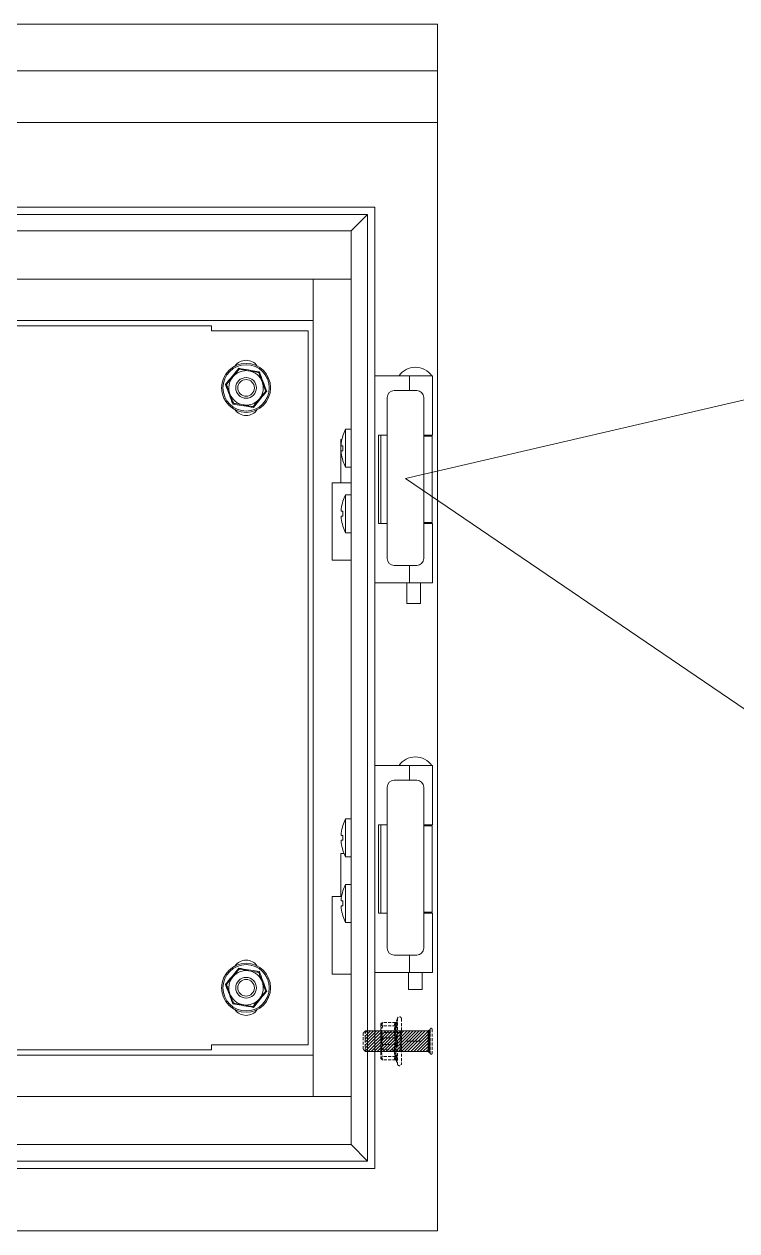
# Model space of a CAD drawing. Header units: millimetres. Extents: x 2362 to 5601, y 1237 to 3538.
# Drawn here: x 4659 to 4970, y 1681 to 2206 of the extents above; entities that cross this region are included whole.
import ezdxf

# ---------------------------------------------------------------- set-up
doc = ezdxf.new("R2010")
doc.units = ezdxf.units.MM
doc.linetypes.add('HIDDEN', pattern=[1.905, 1.27, -0.635])
doc.layers.add('AMLAYER_BENDLINE_BACK', color=1, linetype='HIDDEN')
doc.layers.add('BUSBAR', color=3, linetype='Continuous')

msp = doc.modelspace()

# ---------------------------------------------------------------- hatches: boundary and pattern name
at = {"layer": 'AMLAYER_BENDLINE_BACK', "lineweight": 9}
h = msp.add_hatch(dxfattribs=at)
h.set_pattern_fill('ANSI31', color=1, scale=7.5, style=0)
h.set_pattern_definition([(45, (50995.6761, 10509.2004), (-0.662912607, 0.662912607), [])])
edge = h.paths.add_edge_path()
edge.add_line((4835.19, 1765.56), (4835.19, 1766.51))
edge.add_line((4835.19, 1766.51), (4835.19, 1766.92))
edge.add_line((4835.19, 1766.92), (4835.19, 1767.43))
edge.add_line((4835.19, 1767.43), (4835.19, 1767.59))
edge.add_spline(control_points=[(4835.19, 1767.59), (4807.88, 1767.59)], knot_values=[0, 0, 1, 1], degree=1, periodic=0)
edge.add_line((4807.88, 1767.59), (4807.88, 1758.59))
edge.add_spline(control_points=[(4807.88, 1758.59), (4835.19, 1758.59)], knot_values=[0, 0, 1, 1], degree=1, periodic=0)
edge.add_line((4835.19, 1758.59), (4835.19, 1758.68))
edge.add_line((4835.19, 1758.68), (4835.19, 1759.37))
edge.add_line((4835.19, 1759.37), (4835.19, 1759.82))
edge.add_line((4835.19, 1759.82), (4835.19, 1759.99))
edge.add_line((4835.19, 1759.99), (4835.19, 1760.51))
edge.add_line((4835.19, 1760.51), (4835.19, 1761.58))
edge.add_line((4835.19, 1761.58), (4835.19, 1761.81))
edge.add_line((4835.19, 1761.81), (4835.19, 1761.98))
edge.add_line((4835.19, 1761.98), (4835.19, 1762.04))
edge.add_line((4835.19, 1762.04), (4835.19, 1763.03))
edge.add_line((4835.19, 1763.03), (4835.19, 1764.19))
edge.add_line((4835.19, 1764.19), (4835.19, 1764.37))
edge.add_line((4835.19, 1764.37), (4835.19, 1765.23))
edge.add_line((4835.19, 1765.23), (4835.19, 1765.56))

# ---------------------------------------------------------------- linework, layer by layer
at = {"color": 7, "linetype": 'Continuous', "lineweight": 9}
for p, q in [((4419.24, 2205.59), (4839.24, 2205.59)), ((4839.24, 1680.59), (4839.24, 2205.59)), ((4419.24, 2185.31), (4839.24, 2185.31)), ((4419.24, 2162.81), (4839.24, 2162.81)), ((4446.43, 2125.9), (4812.05, 2125.9)), ((4449.61, 2122.72), (4808.87, 2122.72)), ((4808.87, 2122.72), (4801.74, 2115.59)), ((4808.87, 1710.96), (4808.87, 2122.72)), ((4812.05, 1707.78), (4812.05, 2125.9)), ((4456.74, 2115.59), (4801.74, 2115.59)), ((4801.74, 1718.09), (4801.74, 2115.59)), ((4456.74, 2094.59), (4801.74, 2094.59)), ((4785.24, 2094.59), (4785.24, 1739.09)), ((4785.24, 2094.59), (4785.24, 2076.59)), ((4785.24, 2076.59), (4473.24, 2076.59)), ((4740.99, 2074.34), (4517.49, 2074.34)), ((4740.99, 2074.34), (4740.99, 2072.09)), ((4740.99, 2072.09), (4782.99, 2072.09)), ((4782.99, 1761.59), (4782.99, 2072.09)), ((4812.05, 2052.59), (4827.1, 2052.59)), ((4827.1, 2052.59), (4837.17, 2052.59)), ((4827.1, 2046.14), (4827.1, 2052.59)), ((4817.37, 1973.09), (4817.37, 2043.14)), ((4820.37, 2046.14), (4830.27, 2046.14)), ((4833.27, 2043.14), (4833.27, 2026.34)), ((4798.1, 2026.51), (4798.13, 2026.5)), ((4799.3, 2021.09), (4799.3, 2029.34)), ((4817.37, 2026.79), (4813.57, 2026.79)), ((4813.57, 2026.79), (4813.57, 1988.39)), ((4814.6, 2026.79), (4814.6, 1988.39)), ((4837.17, 2026.79), (4833.27, 2026.79)), ((4797.4, 2022.15), (4797.4, 2023.2)), ((4798.13, 2022.15), (4797.4, 2022.15)), ((4833.27, 1988.84), (4833.27, 2026.34)), ((4833.27, 2026.34), (4837.02, 2026.34)), ((4837.02, 2026.34), (4837.02, 1988.84)), ((4797.4, 2018.97), (4797.4, 2020.02)), ((4797.4, 2020.02), (4798.13, 2020.02)), ((4799.3, 2012.84), (4799.3, 2021.09)), ((4801.74, 2006.06), (4793.49, 2006.06)), ((4793.49, 2006.06), (4801.74, 2006.06)), ((4799.3, 1992.59), (4799.3, 2000.84)), ((4797.4, 1993.65), (4797.4, 1994.7)), ((4798.13, 1993.65), (4797.4, 1993.65)), ((4797.4, 1990.47), (4797.4, 1991.52)), ((4797.4, 1991.52), (4798.13, 1991.52)), ((4799.3, 1984.34), (4799.3, 1992.59)), ((4813.57, 1988.39), (4817.37, 1988.39)), ((4833.27, 1988.84), (4833.27, 1973.09)), ((4837.02, 1988.84), (4833.27, 1988.84)), ((4833.27, 1988.39), (4837.17, 1988.39)), ((4793.49, 1972.31), (4799.22, 1972.31)), ((4799.22, 1972.31), (4801.74, 1972.31)), ((4830.27, 1970.09), (4820.37, 1970.09)), ((4827.1, 1962.59), (4827.1, 1970.09)), ((4827.1, 1962.59), (4812.05, 1962.59)), ((4837.17, 1962.59), (4827.1, 1962.59)), ((4828.92, 1953.59), (4825.92, 1953.59)), ((4831.92, 1953.59), (4828.92, 1953.59)), ((4812.05, 1883.06), (4827.1, 1883.06)), ((4827.1, 1883.06), (4837.17, 1883.06)), ((4827.1, 1876.61), (4827.1, 1883.06)), ((4820.37, 1876.61), (4830.27, 1876.61)), ((4817.37, 1803.56), (4817.37, 1873.61)), ((4833.27, 1873.61), (4833.27, 1856.81)), ((4799.3, 1851.56), (4799.3, 1859.81)), ((4797.4, 1852.63), (4797.4, 1853.68)), ((4817.37, 1857.26), (4813.57, 1857.26)), ((4813.57, 1857.26), (4813.57, 1818.86)), ((4814.6, 1857.26), (4814.6, 1818.86)), ((4837.17, 1857.26), (4833.27, 1857.26)), ((4833.27, 1856.81), (4837.02, 1856.81)), ((4833.27, 1819.31), (4833.27, 1856.81)), ((4837.02, 1856.81), (4837.02, 1819.31)), ((4798.13, 1852.63), (4797.4, 1852.63)), ((4797.4, 1849.45), (4797.4, 1850.5)), ((4797.4, 1850.5), (4798.13, 1850.5)), ((4799.3, 1843.31), (4799.3, 1851.56)), ((4799.3, 1823.06), (4799.3, 1831.31)), ((4793.49, 1826.06), (4797.53, 1826.06)), ((4797.4, 1824.13), (4797.4, 1825.18)), ((4798.13, 1824.13), (4797.4, 1824.13)), ((4797.4, 1820.95), (4797.4, 1822)), ((4797.4, 1822), (4798.13, 1822)), ((4799.3, 1814.81), (4799.3, 1823.06)), ((4813.57, 1818.86), (4817.37, 1818.86)), ((4837.02, 1819.31), (4833.27, 1819.31)), ((4833.27, 1819.31), (4833.27, 1803.56)), ((4833.27, 1818.86), (4837.17, 1818.86)), ((4830.27, 1800.56), (4820.37, 1800.56)), ((4827.1, 1793.06), (4827.1, 1800.56)), ((4793.49, 1792.31), (4801.74, 1792.31)), ((4827.1, 1793.06), (4812.05, 1793.06)), ((4837.17, 1793.06), (4827.1, 1793.06)), ((4829.67, 1785.56), (4826.67, 1785.56)), ((4832.67, 1785.56), (4829.67, 1785.56)), ((4517.49, 1759.34), (4740.99, 1759.34)), ((4740.99, 1761.59), (4740.99, 1759.34)), ((4782.99, 1761.59), (4740.99, 1761.59)), ((4828.92, 1763.09), (4825.92, 1763.09)), ((4831.92, 1763.09), (4828.92, 1763.09)), ((4785.24, 1757.09), (4473.24, 1757.09)), ((4456.74, 1739.09), (4801.74, 1739.09)), ((4456.74, 1718.09), (4801.74, 1718.09)), ((4801.74, 1718.09), (4808.87, 1710.96)), ((4446.43, 1707.78), (4812.05, 1707.78)), ((4449.61, 1710.96), (4808.87, 1710.96)), ((4419.24, 1680.59), (4839.24, 1680.59))]:
    msp.add_line(p, q, dxfattribs=at)
at = {"color": 7, "linetype": 'HIDDEN', "lineweight": 9}
for p, q in [((4797.24, 2024.81), (4797.67, 2024.81)), ((4797.24, 1844.81), (4798.59, 1844.81))]:
    msp.add_line(p, q, dxfattribs=at)
at = {"color": 1, "linetype": 'HIDDEN', "lineweight": 9}
for p, q in [((4806.99, 1766.7), (4806.99, 1759.47)), ((4807.88, 1767.59), (4807.88, 1758.59)), ((4835.19, 1767.61), (4835.19, 1767.38)), ((4835.76, 1767.59), (4835.19, 1767.59)), ((4835.76, 1767.57), (4835.19, 1767.57)), ((4835.76, 1767.52), (4835.19, 1767.52)), ((4835.76, 1767.46), (4835.19, 1767.46)), ((4835.19, 1767.38), (4835.19, 1767.43)), ((4835.19, 1767.43), (4835.19, 1766.92)), ((4835.76, 1767.4), (4835.19, 1767.4)), ((4835.76, 1767.32), (4835.19, 1767.32)), ((4835.76, 1767.16), (4835.19, 1767.16)), ((4835.76, 1767.04), (4835.19, 1767.04)), ((4835.76, 1766.92), (4835.19, 1766.92)), ((4835.19, 1766.51), (4835.19, 1766.92)), ((4835.76, 1766.79), (4835.19, 1766.79)), ((4835.76, 1766.52), (4835.19, 1766.52)), ((4835.19, 1766.51), (4835.19, 1765.56)), ((4835.76, 1766.35), (4835.19, 1766.35)), ((4835.76, 1766.18), (4835.19, 1766.18)), ((4835.76, 1766), (4835.19, 1766)), ((4835.76, 1765.65), (4835.19, 1765.65)), ((4835.19, 1765.56), (4835.19, 1765.23)), ((4835.76, 1765.44), (4835.19, 1765.44)), ((4835.76, 1765.23), (4835.19, 1765.23)), ((4835.19, 1764.37), (4835.19, 1765.23)), ((4835.76, 1765.01), (4835.19, 1765.01)), ((4835.76, 1764.61), (4835.19, 1764.61)), ((4835.19, 1764.37), (4835.19, 1764.19)), ((4835.76, 1764.37), (4835.19, 1764.37)), ((4835.19, 1764.19), (4835.19, 1763.03)), ((4835.76, 1764.14), (4835.19, 1764.14)), ((4836.09, 1767.69), (4835.76, 1767.69)), ((4836.09, 1767.61), (4835.76, 1767.61)), ((4835.76, 1767.61), (4835.76, 1767.38)), ((4836.09, 1767.59), (4835.76, 1767.59)), ((4836.09, 1767.52), (4835.76, 1767.52)), ((4836.09, 1767.49), (4835.76, 1767.49)), ((4836.09, 1767.49), (4835.76, 1767.49)), ((4836.09, 1767.43), (4835.76, 1767.43)), ((4835.76, 1767.43), (4835.76, 1766.51)), ((4835.76, 1767.43), (4835.76, 1767.38)), ((4836.09, 1767.38), (4835.76, 1767.38)), ((4836.09, 1767.34), (4835.76, 1767.34)), ((4836.09, 1767.2), (4835.76, 1767.2)), ((4836.09, 1766.89), (4835.76, 1766.89)), ((4836.09, 1766.8), (4835.76, 1766.8)), ((4836.09, 1766.51), (4835.76, 1766.51)), ((4835.76, 1766.18), (4835.76, 1766.51)), ((4836.09, 1766.41), (4835.76, 1766.41)), ((4835.76, 1765.56), (4835.76, 1766.18)), ((4836.09, 1766.02), (4835.76, 1766.02)), ((4836.09, 1765.67), (4835.76, 1765.67)), ((4836.09, 1765.56), (4835.76, 1765.56)), ((4835.76, 1765.56), (4835.76, 1764.19)), ((4836.09, 1765.18), (4835.76, 1765.18)), ((4836.09, 1764.72), (4835.76, 1764.72)), ((4836.09, 1764.59), (4835.76, 1764.59)), ((4835.76, 1763.21), (4835.76, 1764.19)), ((4836.09, 1764.19), (4835.76, 1764.19)), ((4835.76, 1764.14), (4835.76, 1764.19)), ((4836.09, 1764.06), (4835.76, 1764.06)), ((4836.09, 1768.27), (4836.09, 1757.91)), ((4836.99, 1768.27), (4836.99, 1757.91)), ((4835.76, 1763.89), (4835.19, 1763.89)), ((4835.76, 1763.46), (4835.19, 1763.46)), ((4835.76, 1763.21), (4835.19, 1763.21)), ((4835.19, 1762.04), (4835.19, 1763.03)), ((4835.19, 1763.03), (4835.19, 1762.97)), ((4835.76, 1762.97), (4835.19, 1762.97)), ((4835.76, 1762.72), (4835.19, 1762.72)), ((4835.76, 1762.29), (4835.19, 1762.29)), ((4835.76, 1762.04), (4835.19, 1762.04)), ((4835.19, 1762.04), (4835.19, 1761.98)), ((4835.19, 1761.98), (4835.19, 1761.81)), ((4835.76, 1761.81), (4835.19, 1761.81)), ((4835.19, 1761.81), (4835.19, 1761.58)), ((4835.19, 1761.58), (4835.19, 1760.51)), ((4835.76, 1761.57), (4835.19, 1761.57)), ((4835.76, 1761.17), (4835.19, 1761.17)), ((4835.76, 1760.94), (4835.19, 1760.94)), ((4835.76, 1760.74), (4835.19, 1760.74)), ((4835.76, 1760.52), (4835.19, 1760.52)), ((4835.19, 1759.99), (4835.19, 1760.51)), ((4835.76, 1760.18), (4835.19, 1760.18)), ((4835.76, 1759.99), (4835.19, 1759.99)), ((4835.19, 1759.99), (4835.19, 1759.82)), ((4835.76, 1759.82), (4835.19, 1759.82)), ((4835.19, 1759.82), (4835.19, 1759.37)), ((4835.76, 1759.65), (4835.19, 1759.65)), ((4835.76, 1759.39), (4835.19, 1759.39)), ((4835.19, 1759.37), (4835.19, 1758.68)), ((4835.76, 1759.25), (4835.19, 1759.25)), ((4835.76, 1759.13), (4835.19, 1759.13)), ((4835.76, 1759.02), (4835.19, 1759.02)), ((4835.76, 1758.85), (4835.19, 1758.85)), ((4835.76, 1758.77), (4835.19, 1758.77)), ((4836.09, 1763.58), (4835.76, 1763.58)), ((4835.76, 1763.15), (4835.76, 1763.21)), ((4835.76, 1763.15), (4835.76, 1763.03)), ((4836.09, 1763.15), (4835.76, 1763.15)), ((4836.09, 1763.03), (4835.76, 1763.03)), ((4835.76, 1763.03), (4835.76, 1761.58)), ((4836.09, 1762.6), (4835.76, 1762.6)), ((4836.09, 1762.12), (4835.76, 1762.12)), ((4836.09, 1761.98), (4835.76, 1761.98)), ((4835.76, 1760.94), (4835.76, 1761.58)), ((4836.09, 1761.58), (4835.76, 1761.58)), ((4836.09, 1761.45), (4835.76, 1761.45)), ((4836.09, 1761), (4835.76, 1761)), ((4835.76, 1760.74), (4835.76, 1760.94)), ((4835.76, 1760.51), (4835.76, 1760.74)), ((4836.09, 1760.62), (4835.76, 1760.62)), ((4835.76, 1760.51), (4835.76, 1759.37)), ((4836.09, 1760.51), (4835.76, 1760.51)), ((4836.09, 1760.15), (4835.76, 1760.15)), ((4836.09, 1759.77), (4835.76, 1759.77)), ((4836.09, 1759.67), (4835.76, 1759.67)), ((4835.76, 1759.25), (4835.76, 1759.37)), ((4836.09, 1759.37), (4835.76, 1759.37)), ((4836.09, 1759.28), (4835.76, 1759.28)), ((4835.76, 1759.13), (4835.76, 1759.25)), ((4835.76, 1758.68), (4835.76, 1759.13)), ((4836.09, 1758.98), (4835.76, 1758.98)), ((4835.76, 1758.71), (4835.19, 1758.71)), ((4835.19, 1758.68), (4835.19, 1758.49)), ((4835.76, 1758.66), (4835.19, 1758.66)), ((4835.76, 1758.6), (4835.19, 1758.6)), ((4835.76, 1758.59), (4835.19, 1758.59)), ((4836.09, 1758.74), (4835.76, 1758.74)), ((4835.76, 1758.68), (4835.76, 1758.16)), ((4836.09, 1758.68), (4835.76, 1758.68)), ((4836.09, 1758.49), (4835.76, 1758.49)), ((4836.09, 1758.31), (4835.76, 1758.31)), ((4836.09, 1758.27), (4835.76, 1758.27)), ((4836.09, 1758.16), (4835.76, 1758.16)), ((4836.09, 1758.13), (4835.81, 1758.13)), ((4836.09, 1758.06), (4835.93, 1758.06)), ((4836.09, 1758.04), (4835.97, 1758.04))]:
    msp.add_line(p, q, dxfattribs=at)
at = {"color": 7, "linetype": 'Continuous', "lineweight": 9, "flags": 128}
for points in [[(4798.1, 1856.98), (4798.1, 1856.98), (4798.1, 1856.98), (4798.11, 1856.98), (4798.13, 1856.97)], [(4798.13, 1846.16), (4798.11, 1846.15), (4798.1, 1846.14), (4798.1, 1846.14), (4798.1, 1846.14)], [(4798.1, 1828.48), (4798.1, 1828.48), (4798.1, 1828.48), (4798.11, 1828.48), (4798.13, 1828.47)], [(4798.13, 1817.66), (4798.11, 1817.65), (4798.1, 1817.64), (4798.1, 1817.64), (4798.1, 1817.64)]]:
    msp.add_lwpolyline(points, dxfattribs=at)
at = {"color": 7, "linetype": 'Continuous', "lineweight": 9}
for centre, radius in [((4755.99, 2047.34), 10.65), ((4755.99, 2047.34), 10.09), ((4755.99, 2047.34), 4.5), ((4755.99, 2047.34), 3.61), ((4755.99, 1786.34), 10.65), ((4755.99, 1786.34), 10.09), ((4755.99, 1786.34), 4.5), ((4755.99, 1786.34), 3.61)]:
    msp.add_circle(centre, radius, dxfattribs=at)
for centre, radius, start, end in [((4755.99, 2053.39), 5.95, 35.1192, 144.8808), ((4755.99, 2047.34), 7.5, 80.5588, 140.5588), ((4755.99, 2047.34), 7.5, 20.5588, 80.5588), ((4829.67, 2047.69), 8.64, 34.4829, 145.5171), ((4755.99, 2047.34), 7.5, 140.5588, 200.5588), ((4755.99, 2047.34), 7.5, 320.5588, 20.5588), ((4755.99, 2047.34), 7.5, 200.5588, 260.5588), ((4755.99, 2047.34), 7.5, 260.5588, 320.5588), ((4820.37, 2043.14), 3, 90, 180), ((4830.27, 2043.14), 3, 0, 90), ((4755.99, 2041.29), 5.95, 215.1192, 324.8808), ((4814.79, 2021.09), 17.55, 151.9602, 162.0045), ((4814.79, 2021.09), 17.52, 162.0203, 173.0697), ((4817.49, 2021.09), 19.39, 176.8515, 183.1485), ((4814.79, 2021.09), 17.52, 186.9303, 197.9797), ((4791.44, 2029.05), 14.94, 296.4411, 296.5665), ((4814.79, 2021.09), 17.55, 197.9955, 208.0398), ((4814.79, 1992.59), 17.55, 151.9602, 162.0045), ((4814.79, 1992.59), 17.52, 162.0203, 173.0697), ((4808.4, 2018.63), 23.05, 243.4556, 243.5369), ((4814.79, 1992.59), 17.52, 186.9303, 197.9797), ((4817.49, 1992.59), 19.39, 176.8514, 183.1486), ((4802.03, 1979.31), 8.79, 116.3972, 116.6104), ((4814.79, 1992.59), 17.55, 197.9955, 208.0398), ((4820.37, 1973.09), 3, 180, 270), ((4830.27, 1973.09), 3, 270, 0), ((4829.67, 1878.17), 8.64, 34.4829, 145.5171), ((4820.37, 1873.61), 3, 90, 180), ((4830.27, 1873.61), 3, 0, 90), ((4814.79, 1851.56), 17.55, 151.9602, 162.0045), ((4814.79, 1851.56), 17.52, 162.0203, 173.0697), ((4814.79, 1851.56), 17.52, 186.9303, 197.9797), ((4817.49, 1851.56), 19.39, 176.8514, 183.1486), ((4814.79, 1851.56), 17.55, 197.9955, 208.0398), ((4814.79, 1823.06), 17.52, 162.0203, 173.0697), ((4814.79, 1823.06), 17.55, 151.9602, 162.0045), ((4817.49, 1823.06), 19.39, 176.8514, 183.1486), ((4814.79, 1823.06), 17.52, 186.9303, 197.9797), ((4814.79, 1823.06), 17.55, 197.9955, 208.0398), ((4820.37, 1803.56), 3, 180, 270), ((4830.27, 1803.56), 3, 270, 0), ((4755.99, 1792.39), 5.95, 35.1192, 144.8808), ((4755.99, 1786.34), 7.5, 140.5588, 200.5588), ((4755.99, 1786.34), 7.5, 80.5588, 140.5588), ((4755.99, 1786.34), 7.5, 20.5588, 80.5588), ((4755.99, 1786.34), 7.5, 320.5588, 20.5588), ((4755.99, 1786.34), 7.5, 200.5588, 260.5588), ((4755.99, 1786.34), 7.5, 260.5588, 320.5588), ((4755.99, 1780.29), 5.95, 215.1192, 324.8808)]:
    msp.add_arc(centre, radius, start, end, dxfattribs=at)
at = {"color": 1, "linetype": 'HIDDEN', "lineweight": 9}
for centre, start, end in [((4836.54, 1768.27), 0, 180), ((4836.54, 1757.91), 180, 0)]:
    msp.add_arc(centre, 0.446, start, end, dxfattribs=at)
at = {"color": 7, "linetype": 'Continuous', "lineweight": 9}
for points, knots in [([(4747.01, 2048.83), (4747.24, 2049.1), (4748.38, 2050.47), (4750.34, 2052.83), (4752.02, 2054.9), (4752.79, 2055.86)], [0, 0, 0, 0, 0.118083, 0.592257, 1, 1, 1, 1]), ([(4750.2, 2052.1), (4750.95, 2053.02), (4751.89, 2054.16), (4752.77, 2055.23), (4752.95, 2055.45)], [0, 0, 0, 0, 0.801465, 1, 1, 1, 1]), ([(4752.95, 2055.45), (4752.94, 2055.45), (4752.94, 2055.46), (4752.91, 2055.55), (4752.86, 2055.68), (4752.81, 2055.8), (4752.79, 2055.86), (4752.79, 2055.86)], [0, 0, 0, 0, 0.236186, 0.471402, 0.732454, 0.992093, 1, 1, 1, 1]), ([(4752.79, 2055.86), (4753.14, 2055.8), (4754.89, 2055.49), (4757.92, 2054.97), (4760.55, 2054.56), (4761.77, 2054.36)], [0, 0, 0, 0, 0.118084, 0.592259, 1, 1, 1, 1]), ([(4752.95, 2055.45), (4754.2, 2055.24), (4755.61, 2055), (4757.07, 2054.76), (4757.22, 2054.74)], [0, 0, 0, 0, 0.896037, 1, 1, 1, 1]), ([(4757.22, 2054.74), (4758.39, 2054.54), (4759.85, 2054.3), (4761.22, 2054.07), (4761.49, 2054.03)], [0, 0, 0, 0, 0.801461, 1, 1, 1, 1]), ([(4761.77, 2054.36), (4761.77, 2054.36), (4761.73, 2054.31), (4761.65, 2054.22), (4761.56, 2054.12), (4761.5, 2054.04), (4761.49, 2054.03), (4761.49, 2054.03)], [0, 0, 0, 0, 0.007913, 0.267525, 0.5286, 0.763814, 1, 1, 1, 1]), ([(4761.49, 2054.03), (4761.62, 2053.68), (4762.1, 2052.38), (4762.63, 2050.99), (4763.01, 2049.97)], [0, 0, 0, 0, 0.263254, 1, 1, 1, 1]), ([(4761.77, 2054.36), (4761.89, 2054.03), (4762.5, 2052.36), (4763.56, 2049.48), (4764.52, 2046.99), (4764.96, 2045.85)], [0, 0, 0, 0, 0.118084, 0.592258, 1, 1, 1, 1]), ([(4750.21, 2040.31), (4750.09, 2040.64), (4749.48, 2042.31), (4748.41, 2045.19), (4747.45, 2047.68), (4747.01, 2048.83)], [0, 0, 0, 0, 0.118083, 0.592258, 1, 1, 1, 1]), ([(4747.44, 2048.76), (4747.44, 2048.76), (4747.43, 2048.76), (4747.33, 2048.78), (4747.19, 2048.8), (4747.08, 2048.82), (4747.01, 2048.83), (4747.01, 2048.83)], [0, 0, 0, 0, 0.236186, 0.471401, 0.732468, 0.992092, 1, 1, 1, 1]), ([(4747.44, 2048.76), (4748.25, 2049.74), (4749.16, 2050.84), (4750.1, 2051.98), (4750.2, 2052.1)], [0, 0, 0, 0, 0.896035, 1, 1, 1, 1]), ([(4747.44, 2048.76), (4747.57, 2048.42), (4748.06, 2047.12), (4748.58, 2045.73), (4748.96, 2044.7)], [0, 0, 0, 0, 0.263253, 1, 1, 1, 1]), ([(4763.01, 2049.97), (4763.09, 2049.77), (4763.59, 2048.43), (4764.1, 2047.06), (4764.51, 2045.96), (4764.53, 2045.92)], [0, 0, 0, 0, 0.148486, 0.965571, 1, 1, 1, 1]), ([(4748.96, 2044.7), (4749.04, 2044.5), (4749.54, 2043.16), (4750.06, 2041.79), (4750.47, 2040.69), (4750.49, 2040.65)], [0, 0, 0, 0, 0.148486, 0.965571, 1, 1, 1, 1]), ([(4761.78, 2042.57), (4761.02, 2041.66), (4760.08, 2040.51), (4759.2, 2039.44), (4759.03, 2039.23)], [0, 0, 0, 0, 0.801462, 1, 1, 1, 1]), ([(4764.96, 2045.85), (4764.74, 2045.57), (4763.59, 2044.21), (4761.63, 2041.85), (4759.96, 2039.78), (4759.18, 2038.82)], [0, 0, 0, 0, 0.118083, 0.592258, 1, 1, 1, 1]), ([(4764.53, 2045.92), (4763.72, 2044.93), (4762.82, 2043.83), (4761.88, 2042.69), (4761.78, 2042.57)], [0, 0, 0, 0, 0.896037, 1, 1, 1, 1]), ([(4764.96, 2045.85), (4764.96, 2045.85), (4764.9, 2045.86), (4764.78, 2045.88), (4764.64, 2045.9), (4764.55, 2045.91), (4764.54, 2045.92), (4764.53, 2045.92)], [0, 0, 0, 0, 0.007908, 0.267532, 0.528599, 0.763814, 1, 1, 1, 1]), ([(4750.49, 2040.65), (4750.48, 2040.64), (4750.47, 2040.63), (4750.41, 2040.56), (4750.32, 2040.45), (4750.25, 2040.36), (4750.21, 2040.31), (4750.21, 2040.31)], [0, 0, 0, 0, 0.236185, 0.471405, 0.732466, 0.992087, 1, 1, 1, 1]), ([(4759.18, 2038.82), (4758.83, 2038.88), (4757.08, 2039.19), (4754.05, 2039.7), (4751.42, 2040.12), (4750.21, 2040.31)], [0, 0, 0, 0, 0.118082, 0.592258, 1, 1, 1, 1]), ([(4754.76, 2039.94), (4753.58, 2040.13), (4752.12, 2040.38), (4750.76, 2040.6), (4750.49, 2040.65)], [0, 0, 0, 0, 0.801462, 1, 1, 1, 1]), ([(4759.03, 2039.23), (4757.77, 2039.44), (4756.37, 2039.67), (4754.91, 2039.91), (4754.76, 2039.94)], [0, 0, 0, 0, 0.896037, 1, 1, 1, 1]), ([(4759.18, 2038.82), (4759.18, 2038.82), (4759.16, 2038.88), (4759.12, 2038.99), (4759.07, 2039.12), (4759.04, 2039.21), (4759.03, 2039.22), (4759.03, 2039.23)], [0, 0, 0, 0, 0.007907, 0.267532, 0.528602, 0.763814, 1, 1, 1, 1]), ([(4747.01, 1787.83), (4747.24, 1788.1), (4748.38, 1789.47), (4750.34, 1791.83), (4752.02, 1793.9), (4752.79, 1794.86)], [0, 0, 0, 0, 0.118083, 0.592258, 1, 1, 1, 1]), ([(4747.44, 1787.76), (4748.25, 1788.74), (4749.16, 1789.84), (4750.1, 1790.98), (4750.2, 1791.1)], [0, 0, 0, 0, 0.896037, 1, 1, 1, 1]), ([(4750.2, 1791.1), (4750.95, 1792.02), (4751.89, 1793.16), (4752.77, 1794.23), (4752.95, 1794.45)], [0, 0, 0, 0, 0.801464, 1, 1, 1, 1]), ([(4752.95, 1794.45), (4752.94, 1794.45), (4752.94, 1794.46), (4752.91, 1794.55), (4752.86, 1794.68), (4752.81, 1794.8), (4752.79, 1794.86), (4752.79, 1794.86)], [0, 0, 0, 0, 0.236183, 0.471396, 0.73246, 0.992086, 1, 1, 1, 1]), ([(4752.79, 1794.86), (4753.14, 1794.8), (4754.89, 1794.49), (4757.92, 1793.97), (4760.55, 1793.56), (4761.77, 1793.36)], [0, 0, 0, 0, 0.118084, 0.592259, 1, 1, 1, 1]), ([(4752.95, 1794.45), (4754.2, 1794.24), (4755.61, 1794), (4757.07, 1793.76), (4757.22, 1793.74)], [0, 0, 0, 0, 0.896037, 1, 1, 1, 1]), ([(4757.22, 1793.74), (4758.39, 1793.54), (4759.85, 1793.3), (4761.22, 1793.07), (4761.49, 1793.03)], [0, 0, 0, 0, 0.801462, 1, 1, 1, 1]), ([(4761.77, 1793.36), (4761.77, 1793.36), (4761.73, 1793.31), (4761.65, 1793.22), (4761.56, 1793.12), (4761.5, 1793.04), (4761.49, 1793.03), (4761.49, 1793.03)], [0, 0, 0, 0, 0.007913, 0.26753, 0.528598, 0.763816, 1, 1, 1, 1]), ([(4761.49, 1793.03), (4761.62, 1792.68), (4762.1, 1791.38), (4762.63, 1789.99), (4763.01, 1788.97)], [0, 0, 0, 0, 0.263254, 1, 1, 1, 1]), ([(4761.77, 1793.36), (4761.89, 1793.03), (4762.5, 1791.36), (4763.56, 1788.48), (4764.52, 1785.99), (4764.96, 1784.85)], [0, 0, 0, 0, 0.118083, 0.592258, 1, 1, 1, 1]), ([(4750.21, 1779.31), (4750.09, 1779.64), (4749.48, 1781.31), (4748.41, 1784.19), (4747.45, 1786.68), (4747.01, 1787.83)], [0, 0, 0, 0, 0.118083, 0.592259, 1, 1, 1, 1]), ([(4747.44, 1787.76), (4747.44, 1787.76), (4747.43, 1787.76), (4747.33, 1787.78), (4747.19, 1787.8), (4747.08, 1787.82), (4747.01, 1787.83), (4747.01, 1787.83)], [0, 0, 0, 0, 0.236186, 0.471401, 0.732468, 0.992093, 1, 1, 1, 1]), ([(4747.44, 1787.76), (4747.57, 1787.42), (4748.06, 1786.12), (4748.58, 1784.73), (4748.96, 1783.7)], [0, 0, 0, 0, 0.263254, 1, 1, 1, 1]), ([(4763.01, 1788.97), (4763.09, 1788.77), (4763.59, 1787.43), (4764.1, 1786.06), (4764.51, 1784.96), (4764.53, 1784.92)], [0, 0, 0, 0, 0.148485, 0.965571, 1, 1, 1, 1]), ([(4748.96, 1783.7), (4749.04, 1783.5), (4749.54, 1782.16), (4750.06, 1780.79), (4750.47, 1779.69), (4750.49, 1779.65)], [0, 0, 0, 0, 0.148485, 0.965571, 1, 1, 1, 1]), ([(4761.78, 1781.57), (4761.02, 1780.66), (4760.08, 1779.51), (4759.2, 1778.44), (4759.03, 1778.23)], [0, 0, 0, 0, 0.801462, 1, 1, 1, 1]), ([(4764.96, 1784.85), (4764.74, 1784.57), (4763.59, 1783.21), (4761.63, 1780.85), (4759.96, 1778.78), (4759.18, 1777.82)], [0, 0, 0, 0, 0.118083, 0.592258, 1, 1, 1, 1]), ([(4764.53, 1784.92), (4763.72, 1783.93), (4762.82, 1782.83), (4761.88, 1781.69), (4761.78, 1781.57)], [0, 0, 0, 0, 0.896036, 1, 1, 1, 1]), ([(4764.96, 1784.85), (4764.96, 1784.85), (4764.9, 1784.86), (4764.78, 1784.88), (4764.64, 1784.9), (4764.55, 1784.91), (4764.54, 1784.92), (4764.53, 1784.92)], [0, 0, 0, 0, 0.007907, 0.267531, 0.528599, 0.763814, 1, 1, 1, 1]), ([(4750.49, 1779.65), (4750.48, 1779.64), (4750.47, 1779.63), (4750.41, 1779.56), (4750.32, 1779.45), (4750.25, 1779.36), (4750.21, 1779.31), (4750.21, 1779.31)], [0, 0, 0, 0, 0.236185, 0.471399, 0.732462, 0.992087, 1, 1, 1, 1]), ([(4759.18, 1777.82), (4758.83, 1777.88), (4757.08, 1778.19), (4754.05, 1778.7), (4751.42, 1779.12), (4750.21, 1779.31)], [0, 0, 0, 0, 0.118082, 0.592258, 1, 1, 1, 1]), ([(4754.76, 1778.94), (4753.58, 1779.13), (4752.12, 1779.38), (4750.76, 1779.6), (4750.49, 1779.65)], [0, 0, 0, 0, 0.801462, 1, 1, 1, 1]), ([(4759.03, 1778.23), (4757.77, 1778.44), (4756.37, 1778.67), (4754.91, 1778.91), (4754.76, 1778.94)], [0, 0, 0, 0, 0.896037, 1, 1, 1, 1]), ([(4759.18, 1777.82), (4759.18, 1777.82), (4759.16, 1777.88), (4759.12, 1777.99), (4759.07, 1778.12), (4759.04, 1778.21), (4759.03, 1778.22), (4759.03, 1778.23)], [0, 0, 0, 0, 0.007914, 0.267531, 0.5286, 0.763815, 1, 1, 1, 1])]:
    msp.add_open_spline(points, degree=3, knots=knots, dxfattribs=at)
for points in [[(4837.17, 2026.79), (4837.17, 2052.59)], [(4801.74, 2029.34), (4799.3, 2029.34)], [(4799.3, 2012.84), (4801.74, 2012.84)], [(4793.49, 2006.06), (4793.49, 1972.31)], [(4801.74, 2000.84), (4799.3, 2000.84)], [(4837.17, 1962.59), (4837.17, 1988.39)], [(4799.3, 1984.34), (4801.74, 1984.34)], [(4825.92, 1962.59), (4825.92, 1953.59)], [(4831.92, 1953.59), (4831.92, 1962.59)], [(4837.17, 1857.26), (4837.17, 1883.06)], [(4801.74, 1859.81), (4799.3, 1859.81)], [(4799.3, 1843.31), (4801.74, 1843.31)], [(4801.74, 1831.31), (4799.3, 1831.31)], [(4793.49, 1826.06), (4793.49, 1792.31)], [(4837.17, 1793.06), (4837.17, 1818.86)], [(4799.3, 1814.81), (4801.74, 1814.81)], [(4826.67, 1793.06), (4826.67, 1785.56)], [(4832.67, 1785.56), (4832.67, 1793.06)]]:
    msp.add_open_spline(points, degree=1, dxfattribs=at)
at = {"color": 7, "lineweight": 9}
for points in [[(4797.24, 2024.81), (4797.24, 2006.06)], [(4797.24, 1844.81), (4797.24, 1826.06)]]:
    msp.add_open_spline(points, degree=1, dxfattribs=at)
at = {"color": 1, "linetype": 'HIDDEN', "lineweight": 9}
for points, degree in [([(4807.88, 1767.59), (4806.99, 1766.7)], 1), ([(4835.76, 1767.59), (4835.19, 1767.59)], 1), ([(4836.09, 1767.61), (4835.76, 1767.61)], 1), ([(4836.99, 1768.26), (4836.99, 1768.26)], 1), ([(4806.99, 1759.47), (4807.88, 1758.59)], 1), ([(4835.19, 1758.59), (4835.76, 1758.59)], 1), ([(4836.09, 1758.29), (4835.92, 1758.4), (4835.75, 1758.31), (4835.57, 1758.27)], 3), ([(4835.6, 1758.25), (4835.77, 1758.3), (4835.93, 1758.38), (4836.09, 1758.28)], 3), ([(4835.6, 1758.25), (4835.77, 1758.24), (4835.93, 1758.14), (4836.09, 1758.04)], 3), ([(4835.97, 1758.04), (4836.09, 1758.04)], 1), ([(4836.99, 1757.92), (4836.99, 1757.92)], 1)]:
    msp.add_open_spline(points, degree=degree, dxfattribs=at)
at = {"color": 1, "lineweight": 9}
for points in [[(4835.19, 1767.59), (4807.88, 1767.59)], [(4807.88, 1758.59), (4835.19, 1758.59)]]:
    msp.add_open_spline(points, degree=1, dxfattribs=at)
at = {"color": 1, "linetype": 'HIDDEN', "lineweight": 9}
for points, knots in [([(4836.09, 1768.17), (4835.98, 1768.1), (4835.68, 1767.91), (4835.38, 1767.73), (4835.19, 1767.61)], [0, 0, 0, 0, 0.374628, 1, 1, 1, 1]), ([(4835.19, 1767.59), (4835.36, 1767.69), (4835.66, 1767.87), (4835.96, 1768.05), (4836.09, 1768.13)], [0, 0, 0, 0, 0.559493, 1, 1, 1, 1]), ([(4836.09, 1768.05), (4835.98, 1767.98), (4835.68, 1767.81), (4835.38, 1767.63), (4835.19, 1767.52)], [0, 0, 0, 0, 0.374625, 1, 1, 1, 1]), ([(4835.19, 1767.49), (4835.38, 1767.61), (4835.68, 1767.79), (4835.98, 1767.97), (4836.09, 1768.04)], [0, 0, 0, 0, 0.625374, 1, 1, 1, 1]), ([(4835.19, 1767.38), (4835.36, 1767.48), (4835.66, 1767.65), (4835.96, 1767.82), (4836.09, 1767.89)], [0, 0, 0, 0, 0.559495, 1, 1, 1, 1]), ([(4836.09, 1767.88), (4835.96, 1767.8), (4835.66, 1767.62), (4835.36, 1767.44), (4835.19, 1767.34)], [0, 0, 0, 0, 0.440506, 1, 1, 1, 1]), ([(4836.09, 1767.42), (4835.98, 1767.36), (4835.68, 1767.74), (4835.38, 1767.59), (4835.19, 1767.49)], [0, 0, 0, 0, 0.374628, 1, 1, 1, 1]), ([(4836.09, 1767.41), (4835.96, 1767.34), (4835.66, 1767.69), (4835.36, 1767.53), (4835.19, 1767.43)], [0, 0, 0, 0, 0.440505, 1, 1, 1, 1]), ([(4835.19, 1767.2), (4835.38, 1767.28), (4835.68, 1767.42), (4835.98, 1767.56), (4836.09, 1767.61)], [0, 0, 0, 0, 0.625372, 1, 1, 1, 1]), ([(4836.09, 1767.27), (4835.98, 1767.22), (4835.68, 1767.1), (4835.38, 1766.97), (4835.19, 1766.89)], [0, 0, 0, 0, 0.374627, 1, 1, 1, 1]), ([(4835.19, 1766.8), (4835.38, 1766.9), (4835.68, 1767.05), (4835.98, 1767.2), (4836.09, 1767.25)], [0, 0, 0, 0, 0.625375, 1, 1, 1, 1]), ([(4835.19, 1766.51), (4835.38, 1766.58), (4835.68, 1766.69), (4835.98, 1766.8), (4836.09, 1766.84)], [0, 0, 0, 0, 0.625374, 1, 1, 1, 1]), ([(4836.09, 1766.82), (4835.98, 1766.77), (4835.68, 1766.63), (4835.38, 1766.49), (4835.19, 1766.41)], [0, 0, 0, 0, 0.374628, 1, 1, 1, 1]), ([(4835.19, 1766.02), (4835.38, 1766.1), (4835.68, 1766.23), (4835.98, 1766.35), (4836.09, 1766.4)], [0, 0, 0, 0, 0.625372, 1, 1, 1, 1]), ([(4836.09, 1765.89), (4835.98, 1765.85), (4835.68, 1765.74), (4835.38, 1765.63), (4835.19, 1765.56)], [0, 0, 0, 0, 0.374626, 1, 1, 1, 1]), ([(4836.09, 1765.89), (4835.81, 1765.82), (4835.51, 1765.75), (4835.21, 1765.67), (4835.19, 1765.67)], [0, 0, 0, 0, 0.950163, 1, 1, 1, 1]), ([(4835.19, 1765.18), (4835.38, 1765.21), (4835.68, 1765.27), (4835.98, 1765.33), (4836.09, 1765.35)], [0, 0, 0, 0, 0.625372, 1, 1, 1, 1]), ([(4836.09, 1764.84), (4835.96, 1764.82), (4835.66, 1764.79), (4835.36, 1764.75), (4835.19, 1764.72)], [0, 0, 0, 0, 0.440506, 1, 1, 1, 1]), ([(4835.19, 1764.59), (4835.21, 1764.6), (4835.51, 1764.67), (4835.81, 1764.75), (4836.09, 1764.82)], [0, 0, 0, 0, 0.049836, 1, 1, 1, 1]), ([(4835.19, 1764.19), (4835.38, 1764.21), (4835.68, 1764.23), (4835.98, 1764.25), (4836.09, 1764.25)], [0, 0, 0, 0, 0.625373, 1, 1, 1, 1]), ([(4836.09, 1764.23), (4835.98, 1764.21), (4835.68, 1764.15), (4835.38, 1764.1), (4835.19, 1764.06)], [0, 0, 0, 0, 0.374622, 1, 1, 1, 1]), ([(4835.36, 1767.71), (4835.49, 1767.69), (4835.74, 1767.48), (4835.98, 1767.62), (4836.09, 1767.69)], [0.1790506, 0.1790506, 0.1790506, 0.1790506, 0.6253726, 1, 1, 1, 1]), ([(4835.19, 1763.58), (4835.36, 1763.6), (4835.66, 1763.64), (4835.96, 1763.68), (4836.09, 1763.69)], [0, 0, 0, 0, 0.559496, 1, 1, 1, 1]), ([(4836.09, 1763.09), (4835.98, 1763.1), (4835.68, 1763.12), (4835.38, 1763.14), (4835.19, 1763.15)], [0, 0, 0, 0, 0.374629, 1, 1, 1, 1]), ([(4836.09, 1763.08), (4835.98, 1763.08), (4835.68, 1763.06), (4835.38, 1763.04), (4835.19, 1763.03)], [0, 0, 0, 0, 0.374629, 1, 1, 1, 1]), ([(4835.19, 1762.6), (4835.21, 1762.6), (4835.51, 1762.56), (4835.81, 1762.52), (4836.09, 1762.48)], [0, 0, 0, 0, 0.049836, 1, 1, 1, 1]), ([(4836.09, 1761.95), (4835.98, 1761.97), (4835.68, 1762.02), (4835.38, 1762.08), (4835.19, 1762.12)], [0, 0, 0, 0, 0.374627, 1, 1, 1, 1]), ([(4835.19, 1761.98), (4835.38, 1761.97), (4835.68, 1761.95), (4835.98, 1761.93), (4836.09, 1761.92)], [0, 0, 0, 0, 0.625373, 1, 1, 1, 1]), ([(4835.19, 1761.58), (4835.36, 1761.54), (4835.66, 1761.46), (4835.96, 1761.39), (4836.09, 1761.36)], [0, 0, 0, 0, 0.559496, 1, 1, 1, 1]), ([(4836.09, 1761.33), (4835.81, 1761.37), (4835.51, 1761.41), (4835.21, 1761.45), (4835.19, 1761.45)], [0, 0, 0, 0, 0.950164, 1, 1, 1, 1]), ([(4835.19, 1761), (4835.38, 1760.96), (4835.68, 1760.91), (4835.98, 1760.85), (4836.09, 1760.83)], [0, 0, 0, 0, 0.625375, 1, 1, 1, 1]), ([(4836.09, 1760.29), (4835.98, 1760.33), (4835.68, 1760.44), (4835.38, 1760.55), (4835.19, 1760.62)], [0, 0, 0, 0, 0.374626, 1, 1, 1, 1]), ([(4836.09, 1760.28), (4835.96, 1760.32), (4835.66, 1760.39), (4835.36, 1760.47), (4835.19, 1760.51)], [0, 0, 0, 0, 0.440506, 1, 1, 1, 1]), ([(4835.19, 1760.15), (4835.38, 1760.07), (4835.68, 1759.95), (4835.98, 1759.82), (4836.09, 1759.78)], [0, 0, 0, 0, 0.625376, 1, 1, 1, 1]), ([(4836.09, 1759.36), (4835.98, 1759.41), (4835.68, 1759.54), (4835.38, 1759.68), (4835.19, 1759.77)], [0, 0, 0, 0, 0.374626, 1, 1, 1, 1]), ([(4835.19, 1759.67), (4835.38, 1759.6), (4835.68, 1759.49), (4835.98, 1759.38), (4836.09, 1759.34)], [0, 0, 0, 0, 0.625374, 1, 1, 1, 1]), ([(4835.19, 1759.37), (4835.38, 1759.28), (4835.68, 1759.13), (4835.98, 1758.98), (4836.09, 1758.92)], [0, 0, 0, 0, 0.625373, 1, 1, 1, 1]), ([(4836.09, 1758.91), (4835.98, 1758.95), (4835.68, 1759.08), (4835.38, 1759.2), (4835.19, 1759.28)], [0, 0, 0, 0, 0.37463, 1, 1, 1, 1]), ([(4835.19, 1758.98), (4835.38, 1758.89), (4835.68, 1758.76), (4835.98, 1758.62), (4836.09, 1758.57)], [0, 0, 0, 0, 0.625374, 1, 1, 1, 1]), ([(4836.09, 1758.24), (4835.81, 1758.4), (4835.51, 1758.57), (4835.21, 1758.74), (4835.19, 1758.74)], [0, 0, 0, 0, 0.950164, 1, 1, 1, 1]), ([(4836.09, 1758.23), (4835.98, 1758.29), (4835.68, 1758.44), (4835.38, 1758.59), (4835.19, 1758.68)], [0, 0, 0, 0, 0.374625, 1, 1, 1, 1]), ([(4835.19, 1758.49), (4835.38, 1758.38), (4835.68, 1758.2), (4835.98, 1758.03), (4836.09, 1757.96)], [0, 0, 0, 0, 0.625372, 1, 1, 1, 1]), ([(4836.09, 1758.01), (4835.98, 1758.08), (4835.78, 1758.21), (4835.57, 1758.33), (4835.48, 1758.32)], [0, 0, 0, 0, 0.3746281, 0.6864114, 0.6864114, 0.6864114, 0.6864114]), ([(4835.63, 1758.23), (4835.67, 1758.25), (4835.83, 1758.3), (4835.98, 1758.2), (4836.09, 1758.13)], [0.4828472, 0.4828472, 0.4828472, 0.4828472, 0.6253746, 1, 1, 1, 1]), ([(4836.09, 1758.13), (4835.98, 1758.19), (4835.83, 1758.28), (4835.68, 1758.24), (4835.65, 1758.22)], [0, 0, 0, 0, 0.3746265, 0.4980991, 0.4980991, 0.4980991, 0.4980991])]:
    msp.add_open_spline(points, degree=3, knots=knots, dxfattribs=at)
at = {"layer": 'AMLAYER_BENDLINE_BACK', "color": 1, "lineweight": 9}
for p, q in [((4814.58, 1770.49), (4814.58, 1765.72)), ((4821.01, 1771.2), (4815.48, 1771.2)), ((4821.01, 1769.78), (4815.48, 1769.78)), ((4821.93, 1773.15), (4821.93, 1753.01)), ((4823.58, 1772.89), (4823.58, 1753.29)), ((4814.58, 1765.72), (4814.58, 1758.32)), ((4815.11, 1766.84), (4815.11, 1759.34)), ((4821.01, 1764.51), (4815.48, 1764.51)), ((4823.02, 1764.4), (4823.02, 1766.84)), ((4823.02, 1759.34), (4823.02, 1764.4)), ((4823.54, 1758.59), (4823.54, 1767.59)), ((4821.01, 1761.67), (4815.48, 1761.67)), ((4814.58, 1758.32), (4814.58, 1755.59)), ((4821.01, 1756.4), (4815.48, 1756.4)), ((4821.01, 1754.98), (4815.48, 1754.98))]:
    msp.add_line(p, q, dxfattribs=at)
for centre, start, end in [((4822.73, 1772.89), 0, 160), ((4822.73, 1753.29), 200, 0)]:
    msp.add_arc(centre, 0.851, start, end, dxfattribs=at)
for points, knots in [([(4815.48, 1771.2), (4815.07, 1770.99), (4814.6, 1770.75), (4814.58, 1770.51), (4814.58, 1770.49)], [0, 0, 0, 0, 0.896037, 1, 1, 1, 1]), ([(4814.58, 1767.85), (4814.7, 1768.77), (4814.85, 1769.91), (4815.38, 1770.98), (4815.48, 1771.2)], [0, 0, 0, 0, 0.801464, 1, 1, 1, 1]), ([(4814.58, 1770.49), (4814.7, 1770.29), (4814.85, 1770.05), (4815.38, 1769.82), (4815.48, 1769.78)], [0, 0, 0, 0, 0.801462, 1, 1, 1, 1]), ([(4815.48, 1769.78), (4815.35, 1769.43), (4814.83, 1768.13), (4814.69, 1766.74), (4814.58, 1765.72)], [0, 0, 0, 0, 0.263254, 1, 1, 1, 1]), ([(4821.01, 1769.78), (4820.81, 1770.01), (4820.41, 1770.48), (4820.81, 1770.96), (4821.01, 1771.2)], [0, 0, 0, 0, 0.492148, 1, 1, 1, 1]), ([(4821.01, 1771.2), (4820.81, 1770.1), (4820.41, 1767.87), (4820.81, 1765.64), (4821.01, 1764.51)], [0, 0, 0, 0, 0.492148, 1, 1, 1, 1]), ([(4821.01, 1761.67), (4820.81, 1763), (4820.41, 1765.7), (4820.81, 1768.4), (4821.01, 1769.78)], [0, 0, 0, 0, 0.492148, 1, 1, 1, 1]), ([(4821.01, 1771.2), (4821.07, 1771.2), (4821.19, 1771.21), (4821.35, 1771.3), (4821.48, 1771.43), (4821.55, 1771.55), (4821.57, 1771.61), (4821.57, 1771.61)], [0, 0, 0, 0, 0.236183, 0.471396, 0.73246, 0.992086, 1, 1, 1, 1]), ([(4821.57, 1770.11), (4821.57, 1770.11), (4821.55, 1770.06), (4821.48, 1769.97), (4821.35, 1769.87), (4821.19, 1769.79), (4821.07, 1769.78), (4821.01, 1769.78)], [0, 0, 0, 0, 0.007913, 0.26753, 0.528598, 0.763816, 1, 1, 1, 1]), ([(4821.57, 1771.61), (4821.51, 1771.55), (4821.2, 1771.24), (4820.98, 1770.72), (4821.38, 1770.31), (4821.57, 1770.11)], [0, 0, 0, 0, 0.118084, 0.592259, 1, 1, 1, 1]), ([(4821.57, 1764.58), (4821.51, 1764.85), (4821.2, 1766.22), (4820.98, 1768.58), (4821.38, 1770.65), (4821.57, 1771.61)], [0, 0, 0, 0, 0.118083, 0.592258, 1, 1, 1, 1]), ([(4821.57, 1770.11), (4821.51, 1769.78), (4821.2, 1768.11), (4820.98, 1765.23), (4821.38, 1762.74), (4821.57, 1761.6)], [0, 0, 0, 0, 0.118083, 0.592258, 1, 1, 1, 1]), ([(4821.15, 1771.03), (4821.15, 1771.03), (4821.14, 1771.07), (4821.18, 1771.17), (4821.38, 1771.33), (4821.41, 1771.35)], [0, 0, 0, 0, 0.006763, 0.854115, 1, 1, 1, 1]), ([(4815.48, 1764.51), (4815.07, 1765.49), (4814.6, 1766.59), (4814.58, 1767.73), (4814.58, 1767.85)], [0, 0, 0, 0, 0.896037, 1, 1, 1, 1]), ([(4814.58, 1765.72), (4814.59, 1765.52), (4814.62, 1764.18), (4815.01, 1762.81), (4815.46, 1761.71), (4815.48, 1761.67)], [0, 0, 0, 0, 0.148485, 0.965571, 1, 1, 1, 1]), ([(4815.48, 1764.51), (4815.35, 1764.17), (4814.83, 1762.87), (4814.69, 1761.48), (4814.58, 1760.45)], [0, 0, 0, 0, 0.263254, 1, 1, 1, 1]), ([(4821.01, 1764.51), (4820.81, 1763.18), (4820.41, 1760.48), (4820.81, 1757.77), (4821.01, 1756.4)], [0, 0, 0, 0, 0.492148, 1, 1, 1, 1]), ([(4821.01, 1764.51), (4821.07, 1764.51), (4821.19, 1764.51), (4821.35, 1764.53), (4821.48, 1764.55), (4821.55, 1764.57), (4821.57, 1764.58), (4821.57, 1764.58)], [0, 0, 0, 0, 0.236186, 0.471401, 0.732468, 0.992093, 1, 1, 1, 1]), ([(4821.57, 1756.06), (4821.51, 1756.39), (4821.2, 1758.06), (4820.98, 1760.94), (4821.38, 1763.43), (4821.57, 1764.58)], [0, 0, 0, 0, 0.118083, 0.592259, 1, 1, 1, 1]), ([(4815.48, 1761.67), (4815.07, 1760.68), (4814.6, 1759.58), (4814.58, 1758.44), (4814.58, 1758.32)], [0, 0, 0, 0, 0.896036, 1, 1, 1, 1]), ([(4814.58, 1760.45), (4814.59, 1760.25), (4814.62, 1758.91), (4815.01, 1757.54), (4815.46, 1756.44), (4815.48, 1756.4)], [0, 0, 0, 0, 0.148485, 0.965571, 1, 1, 1, 1]), ([(4821.01, 1754.98), (4820.81, 1756.08), (4820.41, 1758.3), (4820.81, 1760.53), (4821.01, 1761.67)], [0, 0, 0, 0, 0.492149, 1, 1, 1, 1]), ([(4821.57, 1761.6), (4821.57, 1761.6), (4821.55, 1761.61), (4821.48, 1761.63), (4821.35, 1761.65), (4821.19, 1761.66), (4821.07, 1761.67), (4821.01, 1761.67)], [0, 0, 0, 0, 0.007907, 0.267531, 0.528599, 0.763814, 1, 1, 1, 1]), ([(4821.57, 1761.6), (4821.51, 1761.32), (4821.2, 1759.96), (4820.98, 1757.6), (4821.38, 1755.53), (4821.57, 1754.57)], [0, 0, 0, 0, 0.118083, 0.592258, 1, 1, 1, 1]), ([(4814.58, 1758.32), (4814.7, 1757.41), (4814.85, 1756.26), (4815.38, 1755.19), (4815.48, 1754.98)], [0, 0, 0, 0, 0.801462, 1, 1, 1, 1]), ([(4815.48, 1754.98), (4815.07, 1755.19), (4814.6, 1755.42), (4814.58, 1755.66), (4814.58, 1755.69)], [0, 0, 0, 0, 0.896037, 1, 1, 1, 1]), ([(4821.01, 1756.4), (4820.81, 1756.17), (4820.41, 1755.69), (4820.81, 1755.22), (4821.01, 1754.98)], [0, 0, 0, 0, 0.492148, 1, 1, 1, 1]), ([(4821.01, 1756.4), (4821.07, 1756.39), (4821.19, 1756.38), (4821.35, 1756.31), (4821.48, 1756.2), (4821.55, 1756.11), (4821.57, 1756.06), (4821.57, 1756.06)], [0, 0, 0, 0, 0.236185, 0.471399, 0.732462, 0.992087, 1, 1, 1, 1]), ([(4821.57, 1754.57), (4821.57, 1754.57), (4821.55, 1754.63), (4821.48, 1754.74), (4821.35, 1754.87), (4821.19, 1754.96), (4821.07, 1754.97), (4821.01, 1754.98)], [0, 0, 0, 0, 0.007914, 0.267531, 0.5286, 0.763815, 1, 1, 1, 1]), ([(4821.36, 1754.85), (4821.23, 1755.06), (4820.97, 1755.49), (4821.37, 1755.87), (4821.57, 1756.06)], [0, 0, 0, 0, 0.500552, 1, 1, 1, 1])]:
    msp.add_open_spline(points, degree=3, knots=knots, dxfattribs=at)
for points in [[(4821.93, 1773.18), (4821.17, 1771.09)], [(4821.41, 1771.35), (4821.43, 1771.37)], [(4815.11, 1766.84), (4814.58, 1767.59)], [(4823.02, 1766.84), (4815.11, 1766.84)], [(4823.54, 1767.59), (4823.02, 1766.84)], [(4823.58, 1767.59), (4823.54, 1767.59)], [(4814.58, 1758.59), (4815.11, 1759.34)], [(4815.11, 1759.34), (4823.02, 1759.34)], [(4823.02, 1759.34), (4823.54, 1758.59)], [(4821.17, 1755.08), (4821.93, 1753)], [(4821.19, 1755.07), (4821.18, 1755.1)], [(4821.44, 1754.8), (4821.38, 1754.86)], [(4823.54, 1758.59), (4823.58, 1758.59)]]:
    msp.add_open_spline(points, degree=1, dxfattribs=at)
at = {"layer": 'BUSBAR', "color": 2, "lineweight": 9}
for q in [(5018.98, 2052.88), (4977.23, 1904.66)]:
    msp.add_line((4825.38, 2007.94), q, dxfattribs=at)

doc.saveas('drawing.dxf')
